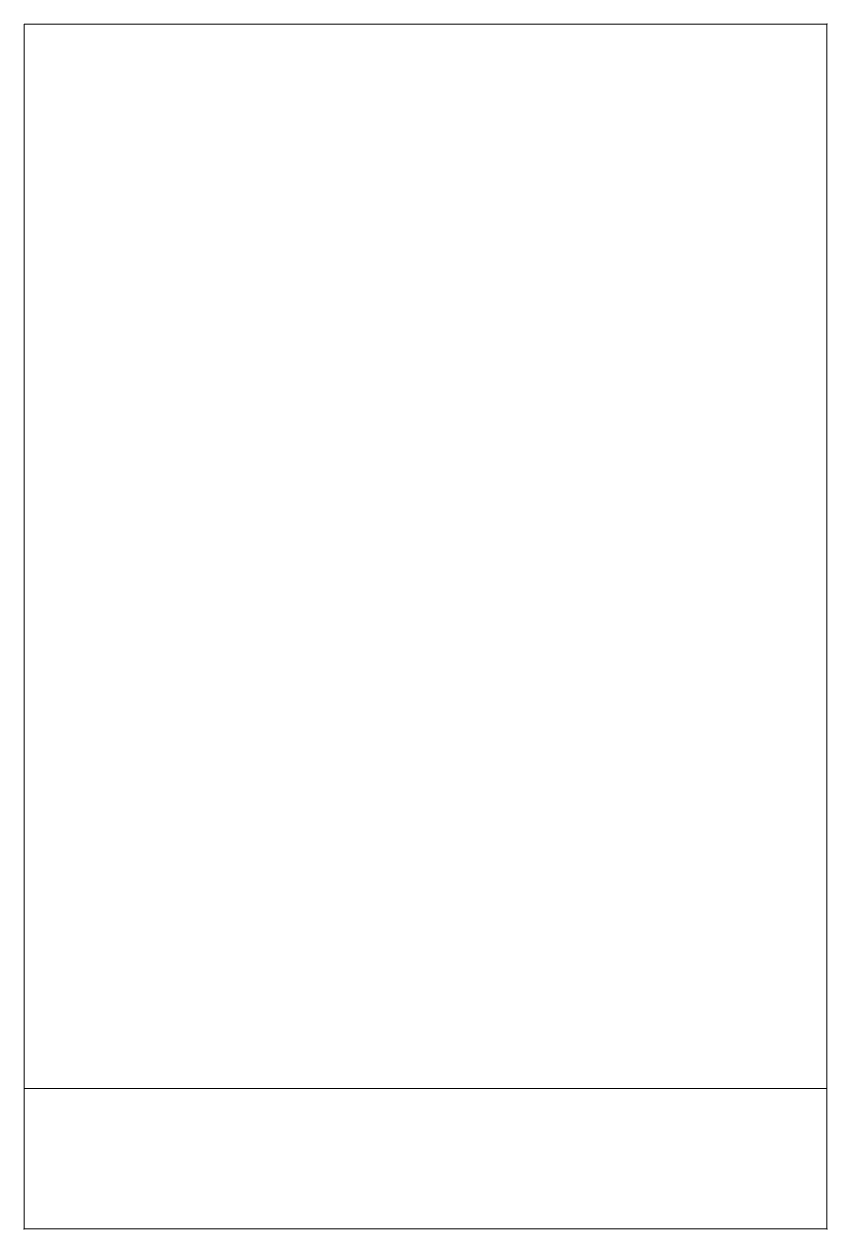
# Model space of a CAD drawing. Header units: millimetres. Extents: x 0 to 400, y -600 to 0.
import ezdxf

# ---------------------------------------------------------------- set-up
doc = ezdxf.new("R2010")
doc.units = ezdxf.units.MM
doc.header["$MEASUREMENT"] = 0

# ---------------------------------------------------------------- blocks, each defined once
blk = doc.blocks.new('BÄNKSKÅP_UTAN_FRONT_400x600_M_G')
at = {"color": 8, "lineweight": 13}
blk.add_line((400, 0), (0, 0), dxfattribs=at)
for p in [(400, 0), (0, -600), (400, -600)]:
    blk.add_point(p, dxfattribs=at)
for points in [[(400, 0, 150), (0, 0, 150), (0, 0, 900), (400, 0, 900)], [(0, 0, 900), (0, 0, 150), (0, -600, 150), (0, -600, 900)], [(400, 0), (0, 0), (0, 0, 150), (400, 0, 150)], [(0, 0, 150), (0, 0), (0, -530), (0, -530, 150)], [(0, -530), (0, 0), (400, 0), (400, -530)], [(0, -600, 150), (0, 0, 150), (400, 0, 150), (400, -600, 150)], [(0, -600, 900), (400, -600, 900), (400, 0, 900), (0, 0, 900)], [(400, -600, 150), (400, 0, 150), (400, 0, 900), (400, -600, 900)], [(400, -530), (400, 0), (400, 0, 150), (400, -530, 150)], [(0, -530), (400, -530), (400, -530, 150), (0, -530, 150)], [(0, -600, 150), (400, -600, 150), (400, -600, 900), (0, -600, 900)]]:
    blk.add_3dface(points, dxfattribs=at)

msp = doc.modelspace()

# ---------------------------------------------------------------- block references
msp.add_blockref('BÄNKSKÅP_UTAN_FRONT_400x600_M_G', (0, 0))

doc.saveas('drawing.dxf')
